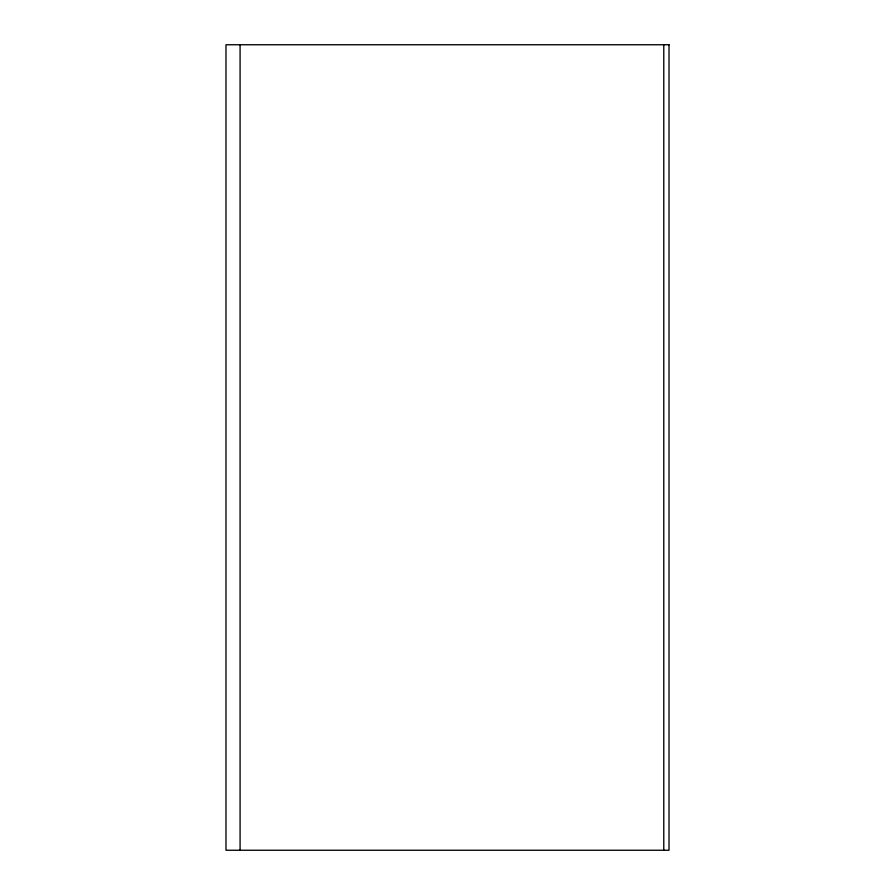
<?xml version="1.0" encoding="UTF-8"?>
<svg xmlns="http://www.w3.org/2000/svg" width="895" height="895" viewBox="0 0 895 895"><rect width="100%" height="100%" fill="white"/><g stroke="black" fill="none" stroke-linecap="round" stroke-linejoin="round"><path stroke-width="1.34" d="M663.777 44.75L663.777 850.25M240.084 44.75L240.084 850.25M669.012 44.75L225.987 44.75L225.987 850.25L669.012 850.25L669.012 44.75"/></g></svg>
